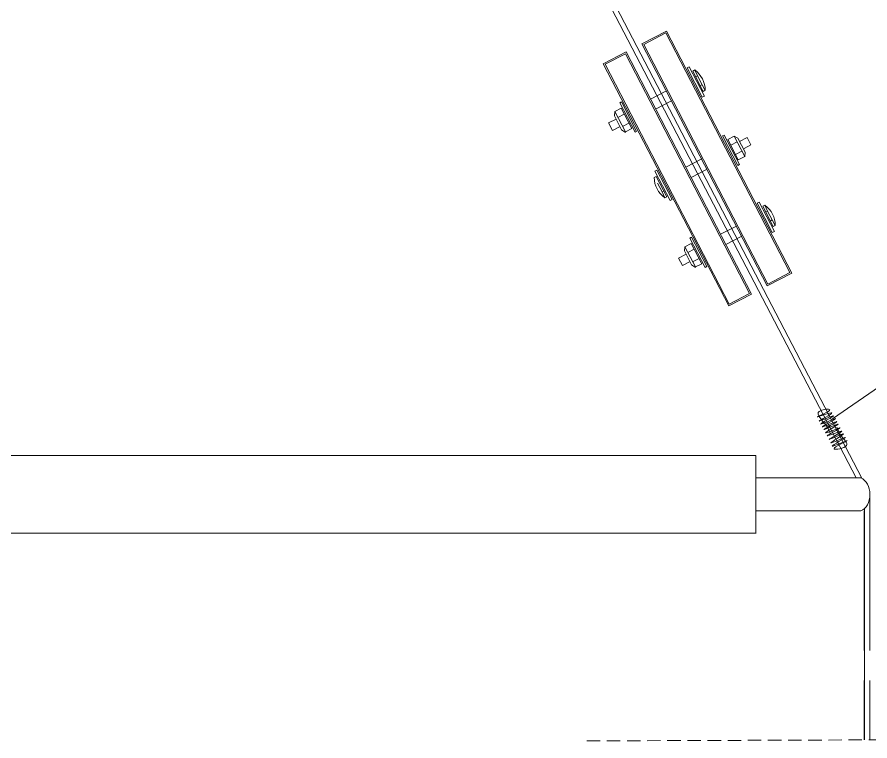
# Model space of a CAD drawing. Header units: millimetres. Extents: x 1804 to 3757, y 2643 to 7323.
# Drawn here: x 2098.35 to 2114.23, y 2834.49 to 2847.96 of the extents above; entities that cross this region are included whole.
import ezdxf

# ---------------------------------------------------------------- set-up
doc = ezdxf.new("R2010")
doc.units = ezdxf.units.MM
doc.linetypes.add('DASHED2', pattern=[0.375, 0.25, -0.125])
doc.layers.add('DIBUJO', color=7, linetype='Continuous', lineweight=20)
doc.layers.add('TEXTO', color=7, linetype='Continuous')

msp = doc.modelspace()

# ---------------------------------------------------------------- linework, layer by layer
at = {"color": 7, "lineweight": 15}
for p, q in [((2111.018, 2846.87), (2110.968, 2846.977)), ((2111.018, 2846.87), (2110.985, 2846.853)), ((2111.105, 2846.703), (2111.018, 2846.87)), ((2111.072, 2846.686), (2111.105, 2846.703)), ((2111.105, 2846.703), (2111.164, 2846.598)), ((2110.359, 2844.707), (2110.272, 2844.874)), ((2110.391, 2844.724), (2110.359, 2844.707)), ((2110.359, 2844.707), (2110.41, 2844.598)), ((2112.322, 2844.353), (2112.272, 2844.46)), ((2112.322, 2844.353), (2112.29, 2844.336)), ((2112.409, 2844.187), (2112.322, 2844.353)), ((2112.376, 2844.17), (2112.409, 2844.187)), ((2112.409, 2844.187), (2112.468, 2844.082)), ((2112.108, 2839.804), (2079.995, 2839.808)), ((2079.995, 2838.356), (2112.108, 2838.356))]:
    msp.add_line(p, q, dxfattribs=at)
for points in [[(2112.319, 2842.958), (2109.982, 2847.466), (2110.439, 2847.703), (2112.776, 2843.195)], [(2112.33, 2842.993), (2110.017, 2847.455), (2110.428, 2847.668), (2112.741, 2843.206)], [(2111.601, 2842.586), (2109.264, 2847.094), (2109.689, 2847.314), (2112.025, 2842.806)], [(2111.612, 2842.621), (2109.299, 2847.083), (2109.678, 2847.279), (2111.99, 2842.817)], [(2111.108, 2846.469), (2110.824, 2847.016), (2110.864, 2847.036), (2111.148, 2846.489)], [(2109.795, 2845.889), (2109.599, 2846.267), (2109.48, 2846.205), (2109.676, 2845.827)], [(2109.886, 2845.835), (2109.602, 2846.382), (2109.573, 2846.367), (2109.856, 2845.82)], [(2111.77, 2845.203), (2111.487, 2845.75), (2111.517, 2845.765), (2111.8, 2845.218)], [(2111.779, 2845.308), (2111.583, 2845.686), (2111.702, 2845.748), (2111.898, 2845.37)], [(2110.548, 2844.569), (2110.265, 2845.116), (2110.225, 2845.096), (2110.509, 2844.549)], [(2112.412, 2843.952), (2112.129, 2844.499), (2112.168, 2844.52), (2112.452, 2843.973)], [(2111.099, 2843.373), (2110.903, 2843.751), (2110.784, 2843.689), (2110.98, 2843.311)], [(2111.19, 2843.319), (2110.907, 2843.866), (2110.877, 2843.85), (2111.16, 2843.303)]]:
    msp.add_lwpolyline(points, close=True, dxfattribs=at)
for points in [[(2111.126, 2846.579), (2110.93, 2846.957), (2110.97, 2846.978, -0.236379), (2111.164, 2846.599)], [(2110.448, 2844.618), (2110.252, 2844.996), (2110.212, 2844.975, 0.236379), (2110.41, 2844.598)], [(2112.43, 2844.063), (2112.235, 2844.441), (2112.274, 2844.461, -0.236379), (2112.468, 2844.082)]]:
    msp.add_lwpolyline(points, format="xyb", close=True, dxfattribs=at)
for points in [[(2110.142, 2846.435), (2110.44, 2846.59)], [(2110.24, 2846.246), (2110.538, 2846.401)], [(2109.681, 2845.817), (2109.605, 2845.866), (2109.471, 2846.125), (2109.48, 2846.205)], [(2109.537, 2846.096), (2109.656, 2846.158)], [(2109.564, 2845.921), (2109.435, 2845.854), (2109.363, 2845.993), (2109.502, 2846.065)], [(2109.624, 2845.927), (2109.743, 2845.989)], [(2111.759, 2845.638), (2111.64, 2845.576)], [(2111.903, 2845.36), (2111.907, 2845.45), (2111.773, 2845.709), (2111.702, 2845.748)], [(2111.886, 2845.515), (2112.015, 2845.582), (2111.943, 2845.721), (2111.804, 2845.649)], [(2111.846, 2845.469), (2111.727, 2845.407)], [(2111.1, 2845.322), (2110.802, 2845.167)], [(2111.198, 2845.133), (2110.9, 2844.978)], [(2111.446, 2843.919), (2111.744, 2844.073)], [(2111.544, 2843.73), (2111.842, 2843.884)], [(2110.985, 2843.301), (2110.909, 2843.35), (2110.775, 2843.609), (2110.784, 2843.689)], [(2110.841, 2843.579), (2110.96, 2843.641)], [(2110.868, 2843.405), (2110.739, 2843.338), (2110.667, 2843.477), (2110.806, 2843.549)], [(2110.928, 2843.41), (2111.048, 2843.472)]]:
    msp.add_lwpolyline(points, dxfattribs=at)
at = {"lineweight": 15, "ltscale": 0.8}
for points in [[(2112.108, 2839.804), (2112.108, 2838.352)], [(2114.06, 2839.386), (2112.108, 2839.386), (2112.108, 2838.771), (2114.06, 2838.771)]]:
    msp.add_lwpolyline(points, dxfattribs=at)
at = {"lineweight": 15}
msp.add_ellipse((2113.991, 2839.078), major_axis=(0, 0.321), ratio=0.745172, start_param=-2.849037, end_param=-0.292556, dxfattribs=at)
msp.add_spline([(2113.49, 2840.219), (2113.406, 2840.375), (2113.285, 2840.623), (2113.484, 2840.654), (2113.248, 2840.523), (2113.523, 2840.598), (2113.286, 2840.444), (2113.554, 2840.543), (2113.315, 2840.388), (2113.586, 2840.489), (2113.342, 2840.334), (2113.612, 2840.433), (2113.373, 2840.285), (2113.639, 2840.388), (2113.402, 2840.223), (2113.675, 2840.319), (2113.432, 2840.169), (2113.71, 2840.258), (2113.47, 2840.102), (2113.736, 2840.205), (2113.501, 2840.036), (2113.773, 2840.139), (2113.53, 2839.979), (2113.807, 2840.079), (2113.563, 2839.929), (2113.793, 2839.99), (2113.702, 2840.161), (2113.613, 2840.328)], degree=3, dxfattribs=at)
at = {"layer": 'DIBUJO', "color": 5, "linetype": 'Continuous', "lineweight": 15}
msp.add_line((2113.535, 2840.488), (2123.694, 2847.478), dxfattribs=at)
at = {"layer": 'DIBUJO', "color": 7, "linetype": 'Continuous', "lineweight": 15}
for points in [[(2108.669, 2849.765), (2114.077, 2839.378)], [(2108.586, 2849.72), (2113.973, 2839.386)], [(2114.23, 2839.078), (2114.23, 2836.176)], [(2114.128, 2838.815), (2114.129, 2836.175)], [(2114.125, 2838.767), (2114.125, 2836.175)], [(2114.125, 2838.294), (2114.126, 2836.175)], [(2114.23, 2838.309), (2114.23, 2836.176)], [(2114.13, 2837.731), (2114.131, 2834.51)], [(2114.125, 2837.428), (2114.125, 2836.175)], [(2114.23, 2837.428), (2114.23, 2836.176)], [(2114.125, 2835.613), (2114.125, 2834.51)], [(2114.125, 2835.613), (2114.125, 2834.51)], [(2114.126, 2835.613), (2114.126, 2834.51)], [(2114.129, 2835.613), (2114.129, 2834.51)], [(2114.23, 2835.614), (2114.23, 2834.511)], [(2114.23, 2835.614), (2114.23, 2834.511)]]:
    msp.add_lwpolyline(points, dxfattribs=at)
at = {"layer": 'TEXTO', "linetype": 'DASHED2', "lineweight": 15}
msp.add_lwpolyline([(2108.957, 2834.491), (2119.936, 2834.532), (2118.323, 2835.512)], dxfattribs=at)

doc.saveas('drawing.dxf')
